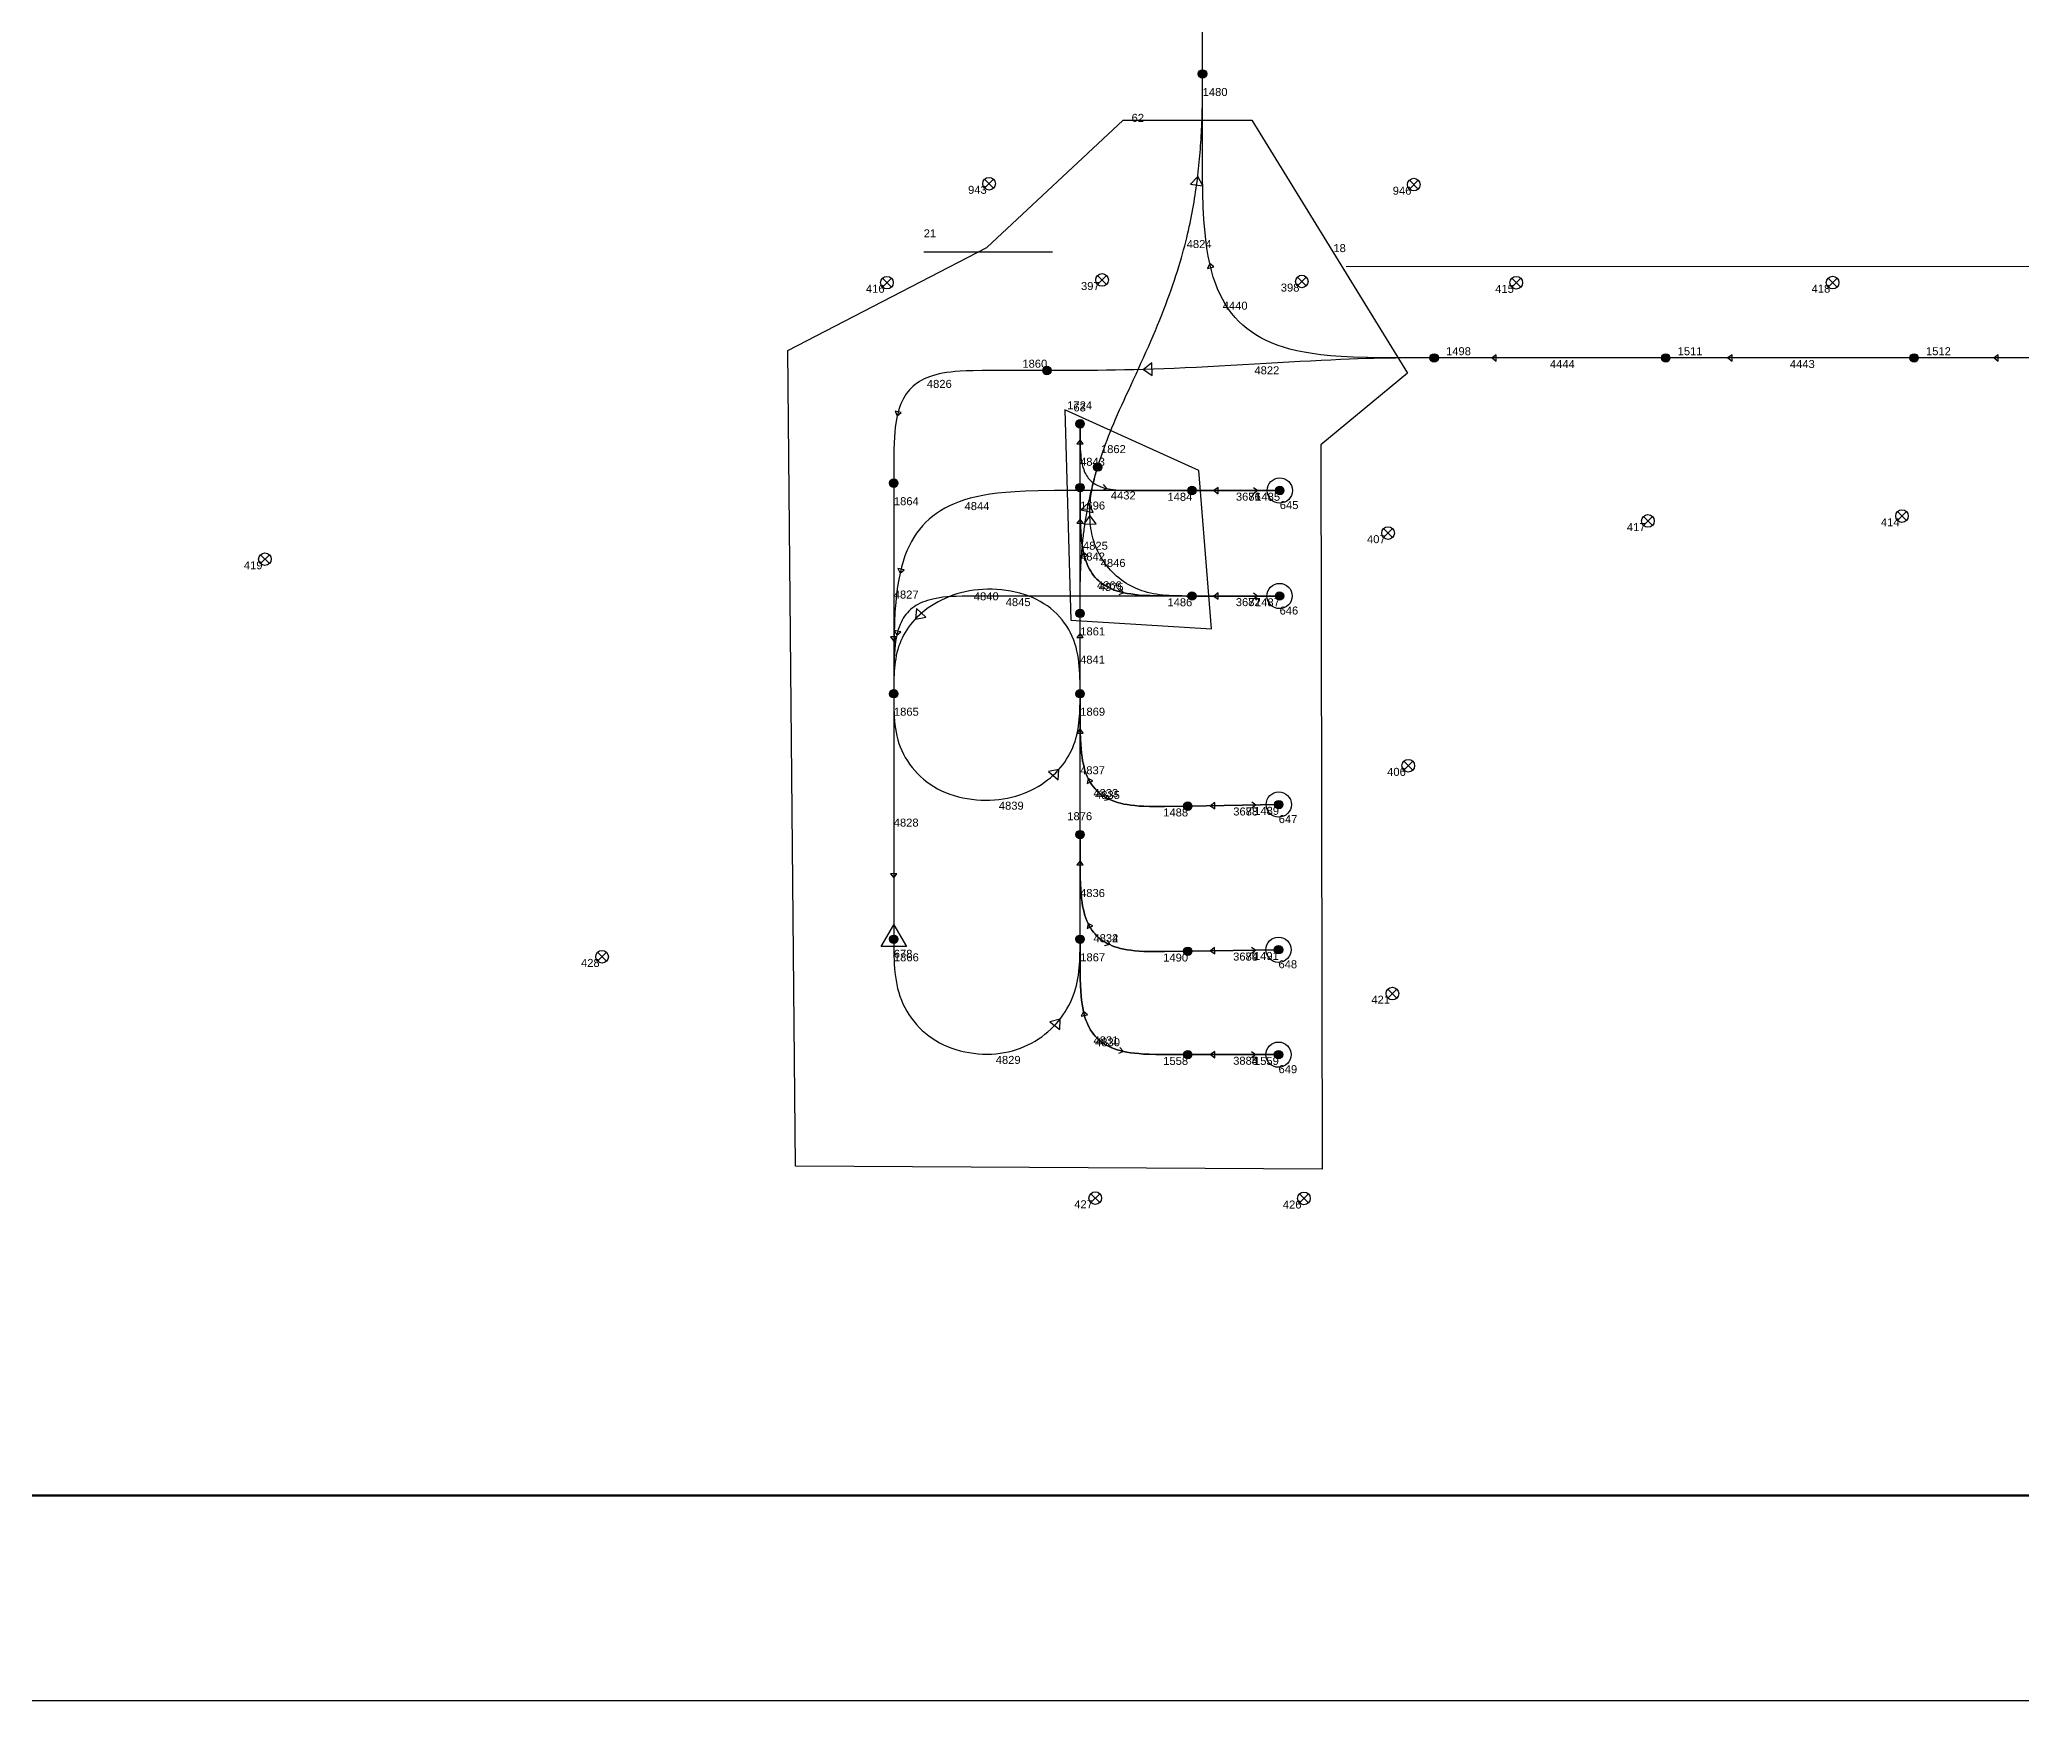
# Model space of a CAD drawing. Header units: millimetres. Extents: x 1508 to 209369, y 3688 to 146097.
# Drawn here: x 48325 to 95389, y 3728 to 43168 of the extents above; entities that cross this region are included whole.
import ezdxf

# ---------------------------------------------------------------- set-up
doc = ezdxf.new("R2010")
doc.units = ezdxf.units.MM
doc.layers.add('CAXA0', color=7, linetype='Continuous', lineweight=70)
for name, color, linetype, true_color in [('Ndc8_Activity_Template', 1, 'Continuous', 0xff0000), ('Ndc8_Activity_TemplateID', 1, 'Continuous', 0xff0000), ('Ndc8_Cluster', 7, 'Continuous', 0x808000), ('Ndc8_ClusterID', 7, 'Continuous', 0x808000), ('Ndc8_DrawingLine', 7, 'Continuous', 0x000000), ('Ndc8_DrawingLineID', 7, 'Continuous', 0x000000), ('Ndc8_Forward', 5, 'Continuous', 0x0000ff), ('Ndc8_ForwardID', 5, 'Continuous', 0x0000ff), ('Ndc8_Home_Template', 1, 'Continuous', 0xff0000), ('Ndc8_Home_TemplateID', 1, 'Continuous', 0xff0000), ('Ndc8_NavigationArea', 7, 'Continuous', 0x800080), ('Ndc8_Point', 7, 'Continuous', 0x000080), ('Ndc8_PointID', 7, 'Continuous', 0x000080), ('Ndc8_Reflector', 7, 'Continuous', 0x008000), ('Ndc8_ReflectorID', 7, 'Continuous', 0x008000), ('Ndc8_SD2_Bwd_AutoLoadEnabled', 7, 'Continuous', 0x0080c0), ('Ndc8_SD2_Bwd_AutoLoadEnabledID', 7, 'Continuous', 0x0080c0), ('Ndc8_SD2_Bwd_LoadOperation', 5, 'Continuous', 0x0000ff), ('Ndc8_SD2_Bwd_LoadOperationID', 5, 'Continuous', 0x0000ff), ('Ndc8_SD2_Forward', 5, 'Continuous', 0x0000ff), ('Ndc8_SD2_ForwardID', 5, 'Continuous', 0x0000ff), ('Ndc8_SD2_Fwd_CurveLeft', 7, 'Continuous', 0xff80c0), ('Ndc8_SD2_Fwd_CurveLeftID', 7, 'Continuous', 0xff80c0), ('Ndc8_SD2_Fwd_NoForkAutoAdjust', 5, 'Continuous', 0x0000ff), ('Ndc8_SD2_Fwd_NoForkAutoAdjustID', 5, 'Continuous', 0x0000ff), ('Ndc8_SD2_JiangCha', 5, 'Continuous', 0x0000ff), ('Ndc8_SD2_JiangChaID', 5, 'Continuous', 0x0000ff)]:
    doc.layers.add(name, color=color, linetype=linetype, true_color=true_color)
doc.styles.add('Ndc8Style', font='arial.ttf', dxfattribs={"height": 0.2})

msp = doc.modelspace()

# ---------------------------------------------------------------- hatches: boundary and pattern name
at = {"layer": 'Ndc8_Point'}
h = msp.add_hatch(color=256, dxfattribs=at)
edge = h.paths.add_edge_path(flags=0)
edge.add_arc((75942, 42353), 100, 0, 360)
h = msp.add_hatch(color=256, dxfattribs=at)
edge = h.paths.add_edge_path(flags=0)
edge.add_arc((72247, 35310), 100, 0, 360)
h = msp.add_hatch(color=256, dxfattribs=at)
edge = h.paths.add_edge_path(flags=0)
edge.add_arc((81443, 35610), 100, 0, 360)
h = msp.add_hatch(color=256, dxfattribs=at)
edge = h.paths.add_edge_path(flags=0)
edge.add_arc((86943, 35610), 100, 0, 360)
h = msp.add_hatch(color=256, dxfattribs=at)
edge = h.paths.add_edge_path(flags=0)
edge.add_arc((92841, 35610), 100, 0, 360)
h = msp.add_hatch(color=256, dxfattribs=at)
edge = h.paths.add_edge_path(flags=0)
edge.add_arc((73034, 34045), 100, 0, 360)
h = msp.add_hatch(color=256, dxfattribs=at)
edge = h.paths.add_edge_path(flags=0)
edge.add_arc((73453, 33017), 100, 0, 360)
h = msp.add_hatch(color=256, dxfattribs=at)
edge = h.paths.add_edge_path(flags=0)
edge.add_arc((68609, 32635), 100, 0, 360)
h = msp.add_hatch(color=256, dxfattribs=at)
edge = h.paths.add_edge_path(flags=0)
edge.add_arc((73034, 32531), 100, 0, 360)
h = msp.add_hatch(color=256, dxfattribs=at)
edge = h.paths.add_edge_path(flags=0)
edge.add_arc((75692, 32460), 100, 0, 360)
h = msp.add_hatch(color=256, dxfattribs=at)
edge = h.paths.add_edge_path(flags=0)
edge.add_arc((77777, 32460), 100, 0, 360)
h = msp.add_hatch(color=256, dxfattribs=at)
edge = h.paths.add_edge_path(flags=0)
edge.add_arc((75692, 29955), 100, 0, 360)
h = msp.add_hatch(color=256, dxfattribs=at)
edge = h.paths.add_edge_path(flags=0)
edge.add_arc((77772, 29955), 100, 0, 360)
h = msp.add_hatch(color=256, dxfattribs=at)
edge = h.paths.add_edge_path(flags=0)
edge.add_arc((73034, 29543), 100, 0, 360)
h = msp.add_hatch(color=256, dxfattribs=at)
edge = h.paths.add_edge_path(flags=0)
edge.add_arc((68609, 27635), 100, 0, 360)
h = msp.add_hatch(color=256, dxfattribs=at)
edge = h.paths.add_edge_path(flags=0)
edge.add_arc((73034, 27635), 100, 0, 360)
h = msp.add_hatch(color=256, dxfattribs=at)
edge = h.paths.add_edge_path(flags=0)
edge.add_arc((75592, 24964), 100, 0, 360)
h = msp.add_hatch(color=256, dxfattribs=at)
edge = h.paths.add_edge_path(flags=0)
edge.add_arc((77752, 25002), 100, 0, 360)
h = msp.add_hatch(color=256, dxfattribs=at)
edge = h.paths.add_edge_path(flags=0)
edge.add_arc((73034, 24288), 100, 0, 360)
h = msp.add_hatch(color=256, dxfattribs=at)
edge = h.paths.add_edge_path(flags=0)
edge.add_arc((68609, 21803), 100, 0, 360)
h = msp.add_hatch(color=256, dxfattribs=at)
edge = h.paths.add_edge_path(flags=0)
edge.add_arc((73034, 21803), 100, 0, 360)
h = msp.add_hatch(color=256, dxfattribs=at)
edge = h.paths.add_edge_path(flags=0)
edge.add_arc((77746, 21555), 100, 0, 360)
h = msp.add_hatch(color=256, dxfattribs=at)
edge = h.paths.add_edge_path(flags=0)
edge.add_arc((75591, 21518), 100, 0, 360)
h = msp.add_hatch(color=256, dxfattribs=at)
edge = h.paths.add_edge_path(flags=0)
edge.add_arc((75592, 19063), 100, 0, 360)
h = msp.add_hatch(color=256, dxfattribs=at)
edge = h.paths.add_edge_path(flags=0)
edge.add_arc((77747, 19063), 100, 0, 360)

# ---------------------------------------------------------------- linework, layer by layer
at = {"layer": 'CAXA0', "linetype": 'Continuous', "lineweight": 70}
msp.add_line((5828, 8596), (194108, 8596), dxfattribs=at)
at = {"layer": 'Ndc8_Activity_Template'}
for centre in [(77777, 32460), (77772, 29955), (77752, 25002), (77746, 21555), (77747, 19063)]:
    msp.add_circle(centre, 300, dxfattribs=at)
at = {"layer": 'Ndc8_Cluster'}
for points in [[(74057, 41256), (77114, 41256), (80811, 35249), (78749, 33543), (78785, 16340), (66273, 16412), (66095, 35783), (70823, 38235)], [(72676, 34379), (72813, 29385), (76155, 29172), (75855, 32937)]]:
    msp.add_lwpolyline(points, close=True, dxfattribs=at)
at = {"layer": 'Ndc8_DrawingLine'}
for p, q in [((69321, 38130), (72383, 38130)), ((79350, 37779), (109604, 37796))]:
    msp.add_line(p, q, dxfattribs=at)
at = {"layer": 'Ndc8_Forward'}
for points in [[(75942, 42353), (75942, 55695)], [(81443, 35610), (81383, 35610), (80305, 35612), (79859, 35618), (79518, 35629), (79231, 35644), (78980, 35663), (78754, 35686), (78548, 35713), (78358, 35745), (78182, 35781), (78017, 35821), (77862, 35866), (77717, 35915), (77580, 35969), (77450, 36027), (77327, 36090), (77212, 36157), (77102, 36229), (76998, 36306), (76900, 36388), (76808, 36476), (76720, 36568), (76638, 36666), (76561, 36770), (76489, 36880), (76422, 36995), (76359, 37118), (76301, 37248), (76247, 37385), (76198, 37530), (76153, 37685), (76113, 37850), (76077, 38026), (76045, 38216), (76018, 38422), (75995, 38648), (75976, 38899), (75961, 39186), (75950, 39527), (75944, 39973), (75942, 41051), (75942, 41051), (75942, 42353)], [(76113, 37850), (76062, 37736), (76208, 37769), (76113, 37850)], [(86943, 35610), (81443, 35610)], [(82818, 35610), (82918, 35535), (82918, 35685), (82818, 35610)], [(92841, 35610), (86943, 35610)], [(88418, 35610), (88518, 35535), (88518, 35685), (88418, 35610)], [(100441, 35610), (92841, 35610)], [(94741, 35610), (94841, 35535), (94841, 35685), (94741, 35610)]]:
    msp.add_lwpolyline(points, dxfattribs=at)
at = {"layer": 'Ndc8_Home_Template'}
msp.add_lwpolyline([(68909, 21630), (68309, 21630), (68609, 22149)], close=True, dxfattribs=at)
at = {"layer": 'Ndc8_NavigationArea'}
msp.add_lwpolyline([(1688, 3728), (209369, 3728), (209369, 146097), (1688, 146097)], close=True, dxfattribs=at)
at = {"layer": 'Ndc8_Point'}
for centre in [(75942, 42353), (72247, 35310), (81443, 35610), (86943, 35610), (92841, 35610), (73034, 34045), (73453, 33017), (68609, 32635), (73034, 32531), (75692, 32460), (77777, 32460), (75692, 29955), (77772, 29955), (73034, 29543), (68609, 27635), (73034, 27635), (75592, 24964), (77752, 25002), (73034, 24288), (68609, 21803), (73034, 21803), (77746, 21555), (75591, 21518), (75592, 19063), (77747, 19063)]:
    msp.add_circle(centre, 100, dxfattribs=at)
at = {"layer": 'Ndc8_Reflector'}
for p, q in [((70980, 39853), (70768, 39641)), ((70768, 39853), (70980, 39641)), ((81066, 39832), (80854, 39620)), ((80854, 39832), (81066, 39620)), ((68554, 37503), (68342, 37291)), ((68342, 37503), (68554, 37291)), ((73662, 37568), (73450, 37356)), ((73450, 37568), (73662, 37356)), ((78407, 37531), (78195, 37319)), ((78195, 37531), (78407, 37319)), ((83500, 37501), (83288, 37289)), ((83288, 37501), (83500, 37289)), ((91013, 37505), (90801, 37293)), ((90801, 37505), (91013, 37293)), ((80454, 31556), (80242, 31344)), ((80242, 31556), (80454, 31344)), ((86626, 31843), (86414, 31631)), ((86414, 31843), (86626, 31631)), ((92660, 31959), (92448, 31747)), ((92448, 31959), (92660, 31747)), ((53781, 30936), (53569, 30724)), ((53569, 30936), (53781, 30724)), ((80933, 26030), (80721, 25818)), ((80721, 26030), (80933, 25818)), ((61788, 21493), (61576, 21281)), ((61576, 21493), (61788, 21281)), ((80558, 20619), (80346, 20407)), ((80346, 20619), (80558, 20407)), ((73502, 15761), (73290, 15549)), ((73290, 15761), (73502, 15549)), ((78456, 15754), (78244, 15542)), ((78244, 15754), (78456, 15542))]:
    msp.add_line(p, q, dxfattribs=at)
for centre in [(70874, 39747), (80960, 39726), (68448, 37397), (73556, 37462), (78301, 37425), (83394, 37395), (90907, 37399), (80348, 31450), (86520, 31737), (92554, 31853), (53675, 30830), (80827, 25924), (61682, 21387), (80452, 20513), (73396, 15655), (78350, 15648)]:
    msp.add_circle(centre, 150, dxfattribs=at)
at = {"layer": 'Ndc8_SD2_Bwd_AutoLoadEnabled'}
for points in [[(73034, 34045), (73034, 33985), (73035, 33683), (73036, 33558), (73039, 33462), (73043, 33382), (73049, 33311), (73055, 33248), (73063, 33190), (73072, 33137), (73082, 33088), (73093, 33042), (73106, 32998), (73120, 32957), (73135, 32919), (73151, 32883), (73168, 32848), (73187, 32816), (73208, 32785), (73229, 32756), (73252, 32729), (73277, 32703), (73303, 32678), (73330, 32655), (73359, 32634), (73390, 32613), (73422, 32594), (73457, 32577), (73493, 32561), (73531, 32546), (73572, 32532), (73616, 32519), (73662, 32508), (73711, 32498), (73764, 32489), (73822, 32481), (73885, 32475), (73956, 32469), (74036, 32465), (74132, 32462), (74257, 32461), (74559, 32460), (74559, 32460), (75692, 32460)], [(73034, 32531), (73034, 32471), (73035, 31972), (73038, 31766), (73043, 31608), (73050, 31476), (73058, 31360), (73069, 31255), (73082, 31160), (73096, 31072), (73113, 30991), (73132, 30915), (73152, 30843), (73175, 30776), (73200, 30712), (73227, 30652), (73256, 30596), (73287, 30542), (73320, 30491), (73356, 30443), (73394, 30398), (73434, 30355), (73477, 30315), (73522, 30277), (73570, 30241), (73621, 30208), (73675, 30177), (73731, 30148), (73791, 30121), (73855, 30096), (73922, 30073), (73994, 30053), (74070, 30034), (74151, 30017), (74239, 30003), (74334, 29990), (74439, 29979), (74555, 29971), (74687, 29964), (74845, 29959), (75051, 29956), (75550, 29955), (75550, 29955), (75692, 29955)], [(73581, 32603), (73662, 32508), (73548, 32456)], [(73989, 30129), (74070, 30034), (73956, 29983)], [(73034, 27635), (73034, 27417), (73035, 26926), (73038, 26723), (73043, 26567), (73049, 26437), (73058, 26322), (73068, 26220), (73081, 26126), (73095, 26039), (73112, 25959), (73130, 25884), (73151, 25813), (73173, 25747), (73197, 25685), (73224, 25625), (73253, 25570), (73283, 25517), (73316, 25467), (73351, 25420), (73389, 25375), (73428, 25333), (73429, 25332), (73430, 25332), (73430, 25331), (73431, 25330), (73431, 25330), (73432, 25329), (73433, 25329), (73433, 25328), (73434, 25327), (73435, 25327), (73435, 25326), (73436, 25326), (73436, 25325), (73437, 25324), (73438, 25324), (73438, 25323), (73439, 25323), (73439, 25322), (73440, 25321), (73441, 25321), (73484, 25282), (73529, 25245), (73577, 25211), (73627, 25179), (73681, 25149), (73737, 25122), (73797, 25096), (73859, 25073), (73926, 25052), (73997, 25032), (74072, 25015), (74153, 25000), (74240, 24987), (74334, 24977), (74437, 24968), (74551, 24961), (74682, 24957), (74838, 24955), (75041, 24955), (75532, 24963), (75532, 24963), (75592, 24964)], [(73677, 25232), (73737, 25122), (73615, 25095)], [(73034, 24288), (73034, 23970), (73035, 23479), (73038, 23276), (73043, 23121), (73049, 22990), (73058, 22876), (73068, 22773), (73081, 22679), (73095, 22593), (73112, 22513), (73130, 22437), (73151, 22367), (73173, 22301), (73197, 22238), (73224, 22179), (73252, 22123), (73283, 22071), (73316, 22021), (73351, 21973), (73389, 21929), (73428, 21887), (73429, 21886), (73429, 21885), (73430, 21885), (73431, 21884), (73431, 21884), (73432, 21883), (73433, 21882), (73433, 21882), (73434, 21881), (73434, 21881), (73435, 21880), (73436, 21879), (73436, 21879), (73437, 21878), (73437, 21878), (73438, 21877), (73439, 21876), (73439, 21876), (73440, 21875), (73440, 21875), (73483, 21836), (73529, 21799), (73577, 21765), (73627, 21733), (73680, 21703), (73737, 21676), (73796, 21650), (73859, 21627), (73926, 21606), (73997, 21586), (74072, 21569), (74153, 21554), (74239, 21541), (74333, 21531), (74436, 21522), (74551, 21515), (74681, 21511), (74837, 21509), (75040, 21509), (75531, 21517), (75531, 21517), (75591, 21518)], [(73034, 21803), (73034, 21561), (73035, 21066), (73038, 20861), (73043, 20705), (73049, 20573), (73058, 20458), (73069, 20354), (73081, 20260), (73096, 20172), (73112, 20091), (73131, 20016), (73151, 19945), (73174, 19878), (73199, 19815), (73225, 19755), (73254, 19699), (73285, 19646), (73318, 19596), (73354, 19548), (73391, 19503), (73431, 19460), (73474, 19420), (73519, 19383), (73567, 19347), (73617, 19314), (73670, 19283), (73726, 19254), (73786, 19228), (73849, 19203), (73916, 19180), (73987, 19160), (74062, 19141), (74143, 19125), (74231, 19110), (74325, 19098), (74429, 19087), (74544, 19078), (74676, 19072), (74832, 19067), (75037, 19064), (75532, 19063), (75532, 19063), (75592, 19063)], [(73677, 21786), (73737, 21676), (73615, 21649)], [(73981, 19236), (74062, 19141), (73948, 19090)]]:
    msp.add_lwpolyline(points, dxfattribs=at)
at = {"layer": 'Ndc8_SD2_Bwd_LoadOperation'}
for points in [[(77156, 32535), (77256, 32460), (77156, 32385)], [(75692, 32460), (77777, 32460)], [(75692, 29955), (77772, 29955)], [(77152, 30030), (77252, 29955), (77152, 29880)], [(75592, 24964), (77752, 25002)], [(77111, 25066), (77212, 24993), (77113, 24916)], [(75591, 21518), (77746, 21555)], [(77106, 21619), (77207, 21546), (77108, 21469)], [(75592, 19063), (77747, 19063)], [(77108, 19138), (77208, 19063), (77108, 18988)]]:
    msp.add_lwpolyline(points, dxfattribs=at)
at = {"layer": 'Ndc8_SD2_Forward'}
for points in [[(73453, 33017), (73481, 33107), (73510, 33197), (73540, 33287), (73571, 33378), (73604, 33470), (73638, 33562), (73674, 33656), (73711, 33752), (73750, 33849), (73791, 33949), (73834, 34051), (73878, 34155), (73925, 34263), (73974, 34374), (73974, 34374), (74025, 34487), (74078, 34605), (74132, 34724), (74189, 34847), (74246, 34971), (74304, 35098), (74363, 35225), (74422, 35354), (74481, 35484), (74540, 35614), (74599, 35744), (74656, 35874), (74713, 36004), (74769, 36133), (74769, 36133), (74823, 36260), (74875, 36387), (74926, 36512), (74975, 36636), (75022, 36758), (75068, 36879), (75113, 36998), (75156, 37115), (75197, 37230), (75236, 37344), (75274, 37456), (75310, 37565), (75345, 37673), (75378, 37778), (75378, 37778), (75409, 37882), (75439, 37983), (75467, 38082), (75494, 38179), (75519, 38274), (75543, 38367), (75566, 38459), (75587, 38549), (75608, 38638), (75627, 38726), (75646, 38812), (75663, 38898), (75680, 38982), (75696, 39065), (75696, 39065), (75711, 39148), (75726, 39230), (75740, 39311), (75753, 39392), (75766, 39472), (75778, 39551), (75790, 39631), (75801, 39709), (75811, 39788), (75821, 39866), (75830, 39944), (75839, 40022), (75848, 40100), (75856, 40178), (75856, 40178), (75864, 40256), (75871, 40334), (75878, 40412), (75885, 40490), (75891, 40568), (75897, 40646), (75902, 40724), (75907, 40802), (75912, 40881), (75916, 40959), (75920, 41037), (75924, 41115), (75927, 41192), (75930, 41270), (75930, 41270), (75932, 41348), (75934, 41426), (75936, 41503), (75938, 41581), (75939, 41658), (75940, 41735), (75940, 41813), (75941, 41890), (75941, 41967), (75942, 42044), (75942, 42122), (75942, 42199), (75942, 42276), (75942, 42353)], [(75827, 39915), (75654, 39734), (75952, 39698), (75827, 39915)], [(81443, 35610), (81295, 35610), (81147, 35610), (80996, 35610), (80843, 35609), (80687, 35608), (80527, 35606), (80361, 35604), (80190, 35601), (80012, 35597), (79826, 35592), (79632, 35586), (79429, 35579), (79216, 35570), (78991, 35560), (78991, 35560), (78756, 35549), (78510, 35536), (78255, 35522), (77992, 35507), (77724, 35492), (77451, 35476), (77175, 35460), (76897, 35444), (76618, 35428), (76341, 35413), (76066, 35398), (75796, 35384), (75530, 35371), (75272, 35360), (75272, 35360), (75021, 35350), (74778, 35341), (74543, 35334), (74313, 35328), (74090, 35323), (73872, 35319), (73658, 35316), (73449, 35314), (73243, 35312), (73040, 35311), (72840, 35310), (72641, 35310), (72444, 35310), (72247, 35310)], [(74542, 35334), (74746, 35190), (74738, 35490), (74542, 35334)], [(73034, 32531), (73034, 34045)], [(73034, 33667), (72959, 33567), (73109, 33567), (73034, 33667)], [(73034, 29543), (73034, 29583), (73034, 29623), (73034, 29664), (73034, 29704), (73034, 29744), (73034, 29785), (73034, 29825), (73034, 29865), (73035, 29906), (73035, 29947), (73035, 29987), (73036, 30028), (73036, 30069), (73037, 30110), (73037, 30110), (73037, 30151), (73038, 30192), (73039, 30233), (73040, 30275), (73041, 30316), (73042, 30358), (73043, 30400), (73044, 30442), (73046, 30484), (73047, 30526), (73049, 30568), (73051, 30610), (73053, 30653), (73055, 30695), (73055, 30695), (73057, 30738), (73060, 30781), (73063, 30823), (73065, 30866), (73068, 30909), (73072, 30952), (73075, 30995), (73078, 31038), (73082, 31081), (73086, 31124), (73090, 31166), (73094, 31209), (73098, 31252), (73103, 31294), (73103, 31294), (73107, 31337), (73112, 31379), (73117, 31421), (73122, 31463), (73128, 31505), (73133, 31547), (73139, 31589), (73145, 31631), (73151, 31672), (73157, 31714), (73164, 31755), (73170, 31797), (73177, 31838), (73184, 31880), (73184, 31880), (73191, 31921), (73199, 31962), (73206, 32004), (73214, 32045), (73222, 32086), (73230, 32127), (73238, 32168), (73246, 32209), (73255, 32250), (73264, 32291), (73273, 32332), (73282, 32373), (73291, 32413), (73301, 32454), (73301, 32454), (73311, 32495), (73320, 32535), (73330, 32576), (73341, 32616), (73351, 32656), (73362, 32697), (73372, 32737), (73383, 32777), (73395, 32817), (73406, 32857), (73417, 32897), (73429, 32937), (73441, 32977), (73453, 33017)], [(68609, 32635), (68609, 27635)], [(73034, 29543), (73034, 32531)], [(73238, 32166), (73051, 32000), (73345, 31940), (73238, 32166)], [(73034, 31784), (72959, 31684), (73109, 31684), (73034, 31784)], [(73034, 27635), (73034, 27729), (73034, 27823), (73033, 27917), (73030, 28011), (73027, 28104), (73022, 28197), (73015, 28289), (73006, 28380), (72994, 28471), (72979, 28561), (72961, 28650), (72939, 28738), (72913, 28824), (72883, 28910), (72883, 28910), (72848, 28994), (72809, 29077), (72765, 29158), (72717, 29237), (72664, 29314), (72607, 29388), (72546, 29460), (72480, 29529), (72410, 29595), (72336, 29658), (72258, 29718), (72175, 29773), (72088, 29825), (71998, 29873), (71998, 29873), (71903, 29917), (71805, 29956), (71704, 29991), (71600, 30022), (71494, 30048), (71386, 30070), (71277, 30088), (71167, 30102), (71056, 30111), (70946, 30116), (70835, 30116), (70726, 30113), (70618, 30105), (70511, 30093), (70511, 30093), (70407, 30076), (70305, 30056), (70205, 30031), (70108, 30003), (70013, 29972), (69921, 29937), (69831, 29899), (69745, 29858), (69661, 29815), (69581, 29769), (69504, 29721), (69430, 29671), (69359, 29619), (69292, 29565), (69292, 29565), (69228, 29510), (69168, 29454), (69111, 29396), (69058, 29337), (69008, 29277), (68962, 29215), (68918, 29152), (68878, 29089), (68842, 29023), (68808, 28957), (68777, 28890), (68750, 28822), (68725, 28753), (68703, 28682), (68703, 28682), (68685, 28611), (68668, 28540), (68655, 28467), (68643, 28394), (68634, 28320), (68627, 28245), (68621, 28170), (68616, 28094), (68613, 28018), (68611, 27942), (68610, 27865), (68609, 27789), (68609, 27712), (68609, 27635)], [(69122, 29408), (69369, 29449), (69152, 29656), (69122, 29408)], [(73034, 27635), (73034, 29543)], [(68609, 28885), (68684, 28985), (68534, 28985), (68609, 28885)], [(73034, 29066), (72959, 28966), (73109, 28966), (73034, 29066)], [(68609, 27635), (68609, 21803)], [(68609, 27635), (68609, 27542), (68609, 27450), (68611, 27357), (68613, 27265), (68616, 27173), (68621, 27081), (68628, 26990), (68638, 26899), (68650, 26809), (68665, 26720), (68684, 26631), (68706, 26543), (68733, 26456), (68763, 26370), (68763, 26370), (68799, 26285), (68839, 26201), (68883, 26119), (68933, 26038), (68986, 25959), (69044, 25883), (69106, 25809), (69172, 25737), (69242, 25669), (69317, 25603), (69395, 25541), (69477, 25483), (69562, 25428), (69652, 25377), (69652, 25377), (69745, 25331), (69841, 25289), (69939, 25251), (70041, 25217), (70144, 25188), (70249, 25163), (70356, 25143), (70463, 25127), (70571, 25115), (70679, 25107), (70786, 25104), (70893, 25106), (71000, 25111), (71105, 25121), (71105, 25121), (71208, 25136), (71309, 25154), (71408, 25177), (71505, 25203), (71600, 25233), (71693, 25267), (71783, 25304), (71870, 25344), (71955, 25387), (72036, 25433), (72115, 25482), (72190, 25533), (72263, 25586), (72331, 25641), (72331, 25641), (72396, 25699), (72458, 25758), (72516, 25819), (72571, 25881), (72622, 25946), (72670, 26011), (72714, 26078), (72755, 26146), (72793, 26215), (72828, 26285), (72860, 26356), (72888, 26428), (72914, 26501), (72936, 26574), (72936, 26574), (72956, 26648), (72972, 26722), (72987, 26797), (72998, 26872), (73008, 26947), (73016, 27023), (73022, 27099), (73026, 27175), (73030, 27251), (73032, 27328), (73033, 27404), (73034, 27481), (73034, 27558), (73034, 27635)], [(73034, 24288), (73034, 27635)], [(73034, 26798), (72959, 26698), (73109, 26698), (73034, 26798)], [(72533, 25837), (72288, 25787), (72512, 25588), (72533, 25837)], [(73034, 21803), (73034, 24288)], [(73034, 23667), (72959, 23567), (73109, 23567), (73034, 23667)], [(68609, 23261), (68684, 23361), (68534, 23361), (68609, 23261)], [(68609, 21803), (68609, 21703), (68609, 21604), (68610, 21504), (68612, 21405), (68616, 21306), (68621, 21208), (68627, 21110), (68636, 21013), (68648, 20916), (68663, 20821), (68680, 20726), (68701, 20632), (68727, 20540), (68756, 20448), (68756, 20448), (68790, 20358), (68828, 20270), (68870, 20183), (68917, 20098), (68968, 20015), (69023, 19935), (69083, 19857), (69146, 19781), (69213, 19709), (69285, 19640), (69360, 19574), (69439, 19511), (69522, 19452), (69608, 19398), (69608, 19398), (69698, 19347), (69792, 19300), (69888, 19258), (69987, 19220), (70087, 19186), (70190, 19157), (70294, 19132), (70399, 19111), (70505, 19095), (70611, 19083), (70717, 19076), (70823, 19074), (70928, 19076), (71031, 19083), (71031, 19083), (71133, 19095), (71234, 19111), (71333, 19131), (71430, 19156), (71524, 19185), (71617, 19218), (71708, 19255), (71796, 19295), (71881, 19339), (71964, 19386), (72045, 19436), (72122, 19490), (72196, 19546), (72268, 19604), (72268, 19604), (72336, 19665), (72401, 19729), (72463, 19794), (72521, 19862), (72576, 19932), (72628, 20003), (72677, 20077), (72722, 20151), (72764, 20227), (72803, 20305), (72838, 20383), (72870, 20463), (72899, 20543), (72924, 20624), (72924, 20624), (72946, 20706), (72965, 20788), (72981, 20871), (72994, 20954), (73005, 21038), (73013, 21122), (73020, 21206), (73025, 21291), (73029, 21376), (73031, 21461), (73033, 21546), (73034, 21632), (73034, 21717), (73034, 21803)], [(72558, 19908), (72317, 19843), (72553, 19658), (72558, 19908)]]:
    msp.add_lwpolyline(points, dxfattribs=at)
at = {"layer": 'Ndc8_SD2_Fwd_CurveLeft'}
for points in [[(72247, 35310), (71224, 35310), (70706, 35309), (70492, 35306), (70327, 35301), (70190, 35294), (70069, 35285), (69961, 35274), (69862, 35260), (69770, 35245), (69686, 35228), (69606, 35209), (69532, 35187), (69462, 35163), (69396, 35138), (69334, 35110), (69275, 35079), (69219, 35047), (69166, 35012), (69117, 34975), (69070, 34936), (69025, 34894), (68983, 34849), (68944, 34802), (68907, 34753), (68872, 34700), (68840, 34644), (68809, 34585), (68781, 34523), (68756, 34457), (68732, 34387), (68710, 34313), (68691, 34233), (68674, 34149), (68659, 34057), (68645, 33958), (68634, 33850), (68625, 33729), (68618, 33592), (68613, 33427), (68610, 33213), (68609, 32695), (68609, 32695), (68609, 32635)], [(68691, 34233), (68786, 34315), (68639, 34347), (68691, 34233)]]:
    msp.add_lwpolyline(points, dxfattribs=at)
at = {"layer": 'Ndc8_SD2_Fwd_NoForkAutoAdjust'}
for points in [[(76213, 32460), (76313, 32385), (76313, 32535), (76213, 32460)], [(77777, 32460), (75692, 32460)], [(77772, 29955), (75692, 29955)], [(76212, 29955), (76312, 29880), (76312, 30030), (76212, 29955)], [(77752, 25002), (75592, 24964)], [(76132, 24974), (76233, 24901), (76231, 25051), (76132, 24974)], [(77746, 21555), (75591, 21518)], [(76130, 21527), (76231, 21454), (76229, 21604), (76130, 21527)], [(77747, 19063), (75592, 19063)], [(76131, 19063), (76231, 18988), (76231, 19138), (76131, 19063)]]:
    msp.add_lwpolyline(points, dxfattribs=at)
at = {"layer": 'Ndc8_SD2_JiangCha'}
for points in [[(75692, 29955), (75614, 29955), (75535, 29955), (75457, 29956), (75379, 29957), (75301, 29959), (75224, 29962), (75148, 29966), (75072, 29971), (74996, 29978), (74922, 29986), (74848, 29996), (74776, 30009), (74704, 30023), (74634, 30041), (74634, 30041), (74565, 30060), (74497, 30082), (74431, 30107), (74366, 30134), (74303, 30163), (74241, 30195), (74180, 30229), (74121, 30264), (74064, 30302), (74009, 30342), (73955, 30384), (73903, 30427), (73853, 30472), (73805, 30519), (73805, 30519), (73759, 30567), (73715, 30617), (73673, 30668), (73633, 30721), (73595, 30775), (73558, 30830), (73524, 30886), (73493, 30943), (73463, 31002), (73435, 31061), (73410, 31121), (73386, 31182), (73365, 31244), (73346, 31306), (73346, 31306), (73329, 31369), (73314, 31433), (73302, 31497), (73291, 31561), (73282, 31626), (73275, 31691), (73270, 31755), (73267, 31820), (73265, 31885), (73264, 31949), (73266, 32013), (73268, 32076), (73272, 32139), (73278, 32202), (73278, 32202), (73284, 32263), (73292, 32324), (73301, 32384), (73311, 32444), (73322, 32503), (73333, 32561), (73346, 32619), (73359, 32677), (73374, 32734), (73388, 32791), (73404, 32848), (73420, 32904), (73436, 32960), (73453, 33016)], [(75692, 29955), (75550, 29955), (75051, 29956), (74845, 29959), (74687, 29964), (74555, 29971), (74439, 29979), (74334, 29990), (74239, 30003), (74151, 30017), (74070, 30034), (73994, 30053), (73922, 30073), (73855, 30096), (73791, 30121), (73731, 30148), (73675, 30177), (73621, 30208), (73570, 30241), (73522, 30277), (73477, 30315), (73434, 30355), (73394, 30398), (73356, 30443), (73320, 30491), (73287, 30542), (73256, 30596), (73227, 30652), (73200, 30712), (73175, 30776), (73152, 30843), (73132, 30915), (73113, 30991), (73096, 31072), (73082, 31160), (73069, 31255), (73058, 31360), (73050, 31476), (73043, 31608), (73038, 31766), (73035, 31972), (73034, 32471), (73034, 32471), (73034, 32531)], [(75692, 32460), (73374, 32460), (72430, 32458), (72039, 32453), (71740, 32443), (71489, 32431), (71269, 32414), (71072, 32394), (70891, 32370), (70725, 32342), (70571, 32310), (70426, 32275), (70291, 32236), (70163, 32193), (70043, 32146), (69930, 32095), (69822, 32040), (69721, 31981), (69625, 31918), (69534, 31850), (69448, 31778), (69367, 31702), (69291, 31621), (69219, 31535), (69151, 31444), (69088, 31348), (69029, 31247), (68974, 31139), (68923, 31026), (68876, 30906), (68833, 30778), (68794, 30643), (68759, 30498), (68727, 30344), (68699, 30178), (68675, 29997), (68655, 29800), (68638, 29580), (68626, 29329), (68616, 29030), (68611, 28639), (68609, 27695), (68609, 27695), (68609, 27635)], [(73265, 31866), (73120, 31663), (73420, 31669), (73265, 31866)], [(68759, 30498), (68854, 30579), (68708, 30612), (68759, 30498)], [(73113, 30991), (73062, 30877), (73208, 30910), (73113, 30991)], [(75692, 29955), (70869, 29955), (70421, 29954), (70236, 29952), (70094, 29947), (69975, 29941), (69871, 29933), (69777, 29924), (69692, 29912), (69613, 29899), (69539, 29884), (69471, 29867), (69407, 29849), (69346, 29828), (69289, 29806), (69235, 29782), (69184, 29756), (69136, 29728), (69091, 29698), (69048, 29666), (69007, 29632), (68969, 29595), (68932, 29557), (68898, 29516), (68866, 29473), (68836, 29428), (68808, 29380), (68782, 29329), (68758, 29275), (68736, 29218), (68715, 29157), (68697, 29093), (68680, 29025), (68665, 28951), (68652, 28872), (68640, 28787), (68631, 28693), (68623, 28589), (68617, 28470), (68612, 28328), (68610, 28143), (68609, 27695), (68609, 27695), (68609, 27635)], [(68680, 29025), (68775, 29106), (68629, 29139), (68680, 29025)], [(75592, 24964), (75532, 24963), (75041, 24955), (74838, 24955), (74682, 24957), (74551, 24961), (74437, 24968), (74334, 24977), (74240, 24987), (74153, 25000), (74072, 25015), (73997, 25032), (73926, 25052), (73859, 25073), (73797, 25096), (73737, 25122), (73681, 25149), (73627, 25179), (73577, 25211), (73529, 25245), (73484, 25282), (73441, 25321), (73440, 25322), (73440, 25322), (73439, 25323), (73438, 25323), (73438, 25324), (73437, 25325), (73437, 25325), (73436, 25326), (73435, 25326), (73435, 25327), (73434, 25328), (73433, 25328), (73433, 25329), (73432, 25329), (73432, 25330), (73431, 25331), (73430, 25331), (73430, 25332), (73429, 25332), (73429, 25333), (73389, 25375), (73351, 25420), (73316, 25467), (73283, 25517), (73253, 25570), (73224, 25625), (73197, 25685), (73173, 25747), (73151, 25813), (73130, 25884), (73112, 25959), (73095, 26039), (73081, 26126), (73068, 26220), (73058, 26322), (73049, 26437), (73043, 26567), (73038, 26723), (73035, 26926), (73034, 27417), (73034, 27417), (73034, 27635)], [(73224, 25625), (73200, 25502), (73335, 25568), (73224, 25625)], [(75591, 21518), (75531, 21517), (75040, 21509), (74837, 21509), (74681, 21511), (74551, 21515), (74436, 21522), (74333, 21531), (74239, 21541), (74153, 21554), (74072, 21569), (73997, 21586), (73926, 21606), (73859, 21627), (73796, 21650), (73737, 21676), (73680, 21703), (73627, 21733), (73577, 21765), (73529, 21799), (73483, 21836), (73441, 21875), (73440, 21875), (73439, 21876), (73439, 21877), (73438, 21877), (73438, 21878), (73437, 21878), (73436, 21879), (73436, 21880), (73435, 21880), (73435, 21881), (73434, 21881), (73433, 21882), (73433, 21883), (73432, 21883), (73431, 21884), (73431, 21884), (73430, 21885), (73430, 21886), (73429, 21886), (73428, 21887), (73389, 21929), (73351, 21973), (73316, 22021), (73283, 22071), (73252, 22123), (73224, 22179), (73197, 22238), (73173, 22301), (73151, 22367), (73130, 22437), (73112, 22513), (73095, 22593), (73081, 22679), (73068, 22773), (73058, 22876), (73049, 22990), (73043, 23121), (73038, 23276), (73035, 23479), (73034, 23970), (73034, 23970), (73034, 24288)], [(73224, 22179), (73199, 22056), (73335, 22121), (73224, 22179)], [(75592, 19063), (75532, 19063), (75037, 19064), (74832, 19067), (74676, 19072), (74544, 19078), (74429, 19087), (74325, 19098), (74231, 19110), (74143, 19125), (74062, 19141), (73987, 19160), (73916, 19180), (73849, 19203), (73786, 19228), (73726, 19254), (73670, 19283), (73617, 19314), (73567, 19347), (73519, 19383), (73474, 19420), (73431, 19460), (73391, 19503), (73354, 19548), (73318, 19596), (73285, 19646), (73254, 19699), (73225, 19755), (73199, 19815), (73174, 19878), (73151, 19945), (73131, 20016), (73112, 20091), (73096, 20172), (73081, 20260), (73069, 20354), (73058, 20458), (73049, 20573), (73043, 20705), (73038, 20861), (73035, 21066), (73034, 21561), (73034, 21561), (73034, 21803)], [(73112, 20091), (73061, 19977), (73207, 20010), (73112, 20091)]]:
    msp.add_lwpolyline(points, dxfattribs=at)

# ---------------------------------------------------------------- texts
at = {"layer": 'Ndc8_Activity_TemplateID', "style": 'Ndc8Style'}
for s, p in [('645', (77777, 32020)), ('646', (77772, 29515)), ('647', (77752, 24562)), ('648', (77746, 21115)), ('649', (77747, 18623))]:
    msp.add_text(s, height=190, dxfattribs=at).set_placement(p)
at = {"layer": 'Ndc8_ClusterID', "style": 'Ndc8Style'}
for s, p in [('62', (74257, 41216)), ('63', (72876, 34339))]:
    msp.add_text(s, height=190, dxfattribs=at).set_placement(p)
at = {"layer": 'Ndc8_DrawingLineID', "style": 'Ndc8Style'}
for s, p in [('21', (69321, 38473)), ('18', (79050, 38122))]:
    msp.add_text(s, height=190, dxfattribs=at).set_placement(p)
at = {"layer": 'Ndc8_ForwardID', "style": 'Ndc8Style'}
for s, p in [('4440', (76422, 36755)), ('4444', (84193, 35370)), ('4443', (89892, 35370))]:
    msp.add_text(s, height=190, dxfattribs=at).set_placement(p)
at = {"layer": 'Ndc8_Home_TemplateID', "style": 'Ndc8Style'}
msp.add_text('678', height=190, dxfattribs=at).set_placement((68609, 21363))
at = {"layer": 'Ndc8_PointID', "style": 'Ndc8Style'}
for s, p in [('1480', (75946, 41830)), ('1498', (81726, 35674)), ('1511', (87226, 35674)), ('1512', (93124, 35674)), ('1860', (71664, 35377)), ('1724', (72730, 34388)), ('1862', (73530, 33349)), ('1864', (68613, 32112)), ('1696', (73038, 32008)), ('1484', (75109, 32216)), ('1485', (77194, 32216)), ('1486', (75109, 29711)), ('1487', (77189, 29711)), ('1861', (73038, 29020)), ('1865', (68613, 27112)), ('1869', (73038, 27112)), ('1489', (77169, 24758)), ('1876', (72730, 24631)), ('1488', (75009, 24720)), ('1866', (68613, 21280)), ('1867', (73038, 21280)), ('1490', (75008, 21274)), ('1491', (77163, 21311)), ('1558', (75009, 18819)), ('1559', (77164, 18819))]:
    msp.add_text(s, height=190, dxfattribs=at).set_placement(p)
at = {"layer": 'Ndc8_ReflectorID', "style": 'Ndc8Style'}
for s, p in [('943', (70374, 39507)), ('946', (80460, 39486)), ('416', (67948, 37157)), ('397', (73056, 37222)), ('398', (77801, 37185)), ('415', (82894, 37155)), ('418', (90407, 37159)), ('417', (86020, 31497)), ('414', (92054, 31613)), ('407', (79848, 31210)), ('419', (53175, 30590)), ('406', (80327, 25684)), ('428', (61182, 21147)), ('421', (79952, 20273)), ('427', (72896, 15415)), ('426', (77850, 15408))]:
    msp.add_text(s, height=190, dxfattribs=at).set_placement(p)
at = {"layer": 'Ndc8_SD2_Bwd_AutoLoadEnabledID', "style": 'Ndc8Style'}
for s, p in [('4432', (73764, 32249)), ('4375', (73477, 30075)), ('4835', (73389, 25135)), ('4834', (73351, 21733)), ('4830', (73391, 19263))]:
    msp.add_text(s, height=190, dxfattribs=at).set_placement(p)
at = {"layer": 'Ndc8_SD2_Bwd_LoadOperationID', "style": 'Ndc8Style'}
for s, p in [('3681', (76735, 32220)), ('3682', (76732, 29715)), ('3683', (76672, 24743)), ('3684', (76669, 21297)), ('3885', (76670, 18823))]:
    msp.add_text(s, height=190, dxfattribs=at).set_placement(p)
at = {"layer": 'Ndc8_SD2_ForwardID', "style": 'Ndc8Style'}
for s, p in [('4824', (75566, 38219)), ('4822', (77175, 35220)), ('4843', (73034, 33048)), ('4825', (73103, 31054)), ('4842', (73034, 30797)), ('4827', (68609, 29895)), ('4840', (70511, 29853)), ('4841', (73034, 28349)), ('4837', (73034, 25722)), ('4839', (71105, 24881)), ('4828', (68609, 24479)), ('4836', (73034, 22806)), ('4829', (71031, 18843))]:
    msp.add_text(s, height=190, dxfattribs=at).set_placement(p)
at = {"layer": 'Ndc8_SD2_Fwd_CurveLeftID', "style": 'Ndc8Style'}
msp.add_text('4826', height=190, dxfattribs=at).set_placement((69396, 34898))
at = {"layer": 'Ndc8_SD2_Fwd_NoForkAutoAdjustID', "style": 'Ndc8Style'}
for s, p in [('3676', (76735, 32220)), ('3677', (76732, 29715)), ('3678', (76672, 24743)), ('3679', (76669, 21297)), ('3884', (76670, 18823))]:
    msp.add_text(s, height=190, dxfattribs=at).set_placement(p)
at = {"layer": 'Ndc8_SD2_JiangChaID', "style": 'Ndc8Style'}
for s, p in [('4844', (70291, 31996)), ('4846', (73524, 30646)), ('4366', (73434, 30115)), ('4845', (71268, 29715)), ('4833', (73351, 25180)), ('4832', (73351, 21733)), ('4831', (73354, 19308))]:
    msp.add_text(s, height=190, dxfattribs=at).set_placement(p)

doc.saveas('drawing.dxf')
